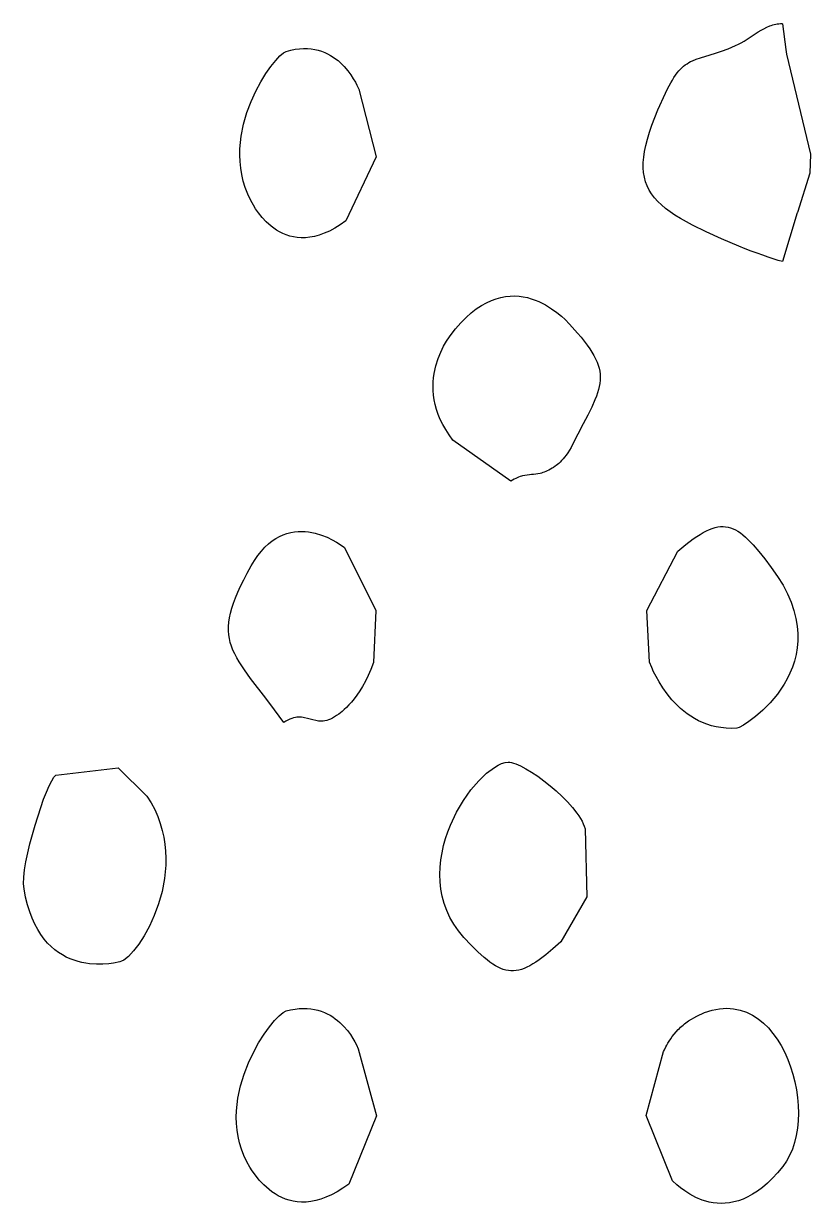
# Model space of a CAD drawing. Header units: millimetres. Extents: x 73 to 173, y -160 to -92.
# Drawn here: x 163.449 to 164.128, y -140.313 to -139.295 of the extents above; entities that cross this region are included whole.
import ezdxf

# ---------------------------------------------------------------- set-up
doc = ezdxf.new("R2010")
doc.units = ezdxf.units.MM
doc.layers.add('F.Silkscreen', color=41, linetype='CONTINUOUS', true_color=0xf2eda1)

msp = doc.modelspace()

# ---------------------------------------------------------------- linework, layer by layer
at = {"layer": 'F.Silkscreen', "linetype": 'CONTINUOUS'}
for p, q in [((164.092771, -139.296931), (164.094051, -139.296464)), ((164.094051, -139.296464), (164.095337, -139.296047)), ((164.095337, -139.296047), (164.096631, -139.295685)), ((164.096631, -139.295685), (164.097947, -139.295386)), ((164.097947, -139.295386), (164.099277, -139.29515)), ((164.099277, -139.29515), (164.100618, -139.294975)), ((164.100618, -139.294975), (164.10197, -139.294874)), ((164.10197, -139.294874), (164.103343, -139.29486)), ((164.103343, -139.29486), (164.103789, -139.295001)), ((164.103789, -139.295001), (164.10655, -139.317316)), ((164.073198, -139.308393), (164.082874, -139.302088)), ((164.082874, -139.302088), (164.085316, -139.300611)), ((164.085316, -139.300611), (164.08777, -139.299246)), ((164.08777, -139.299246), (164.090251, -139.298009)), ((164.090251, -139.298009), (164.092771, -139.296931)), ((163.67958, -139.317786), (163.683414, -139.317055)), ((163.683414, -139.317055), (163.687089, -139.316589)), ((163.687089, -139.316589), (163.690626, -139.316407)), ((163.690626, -139.316407), (163.694012, -139.316451)), ((163.694012, -139.316451), (163.697259, -139.316735)), ((163.697259, -139.316735), (163.700363, -139.317216)), ((164.051298, -139.318618), (164.056998, -139.316503)), ((164.056998, -139.316503), (164.063279, -139.313892)), ((164.063279, -139.313892), (164.065811, -139.312698)), ((164.065811, -139.312698), (164.068295, -139.311362)), ((164.068295, -139.311362), (164.070761, -139.309913)), ((164.070761, -139.309913), (164.073198, -139.308393)), ((163.662465, -139.331789), (163.666578, -139.32666)), ((163.666578, -139.32666), (163.670255, -139.322721)), ((163.670255, -139.322721), (163.673325, -139.320071)), ((163.673325, -139.320071), (163.675602, -139.318807)), ((163.675602, -139.318807), (163.67958, -139.317786)), ((163.700363, -139.317216), (163.703334, -139.317904)), ((163.703334, -139.317904), (163.706155, -139.318759)), ((163.706155, -139.318759), (163.708847, -139.319786)), ((163.708847, -139.319786), (163.711411, -139.320968)), ((163.711411, -139.320968), (163.713842, -139.322264)), ((163.713842, -139.322264), (163.716144, -139.32369)), ((163.716144, -139.32369), (163.718316, -139.325216)), ((163.718316, -139.325216), (163.72037, -139.326825)), ((163.72037, -139.326825), (163.722297, -139.328495)), ((164.024503, -139.327681), (164.0261, -139.326923)), ((164.0261, -139.326923), (164.029464, -139.325555)), ((164.029464, -139.325555), (164.033102, -139.324319)), ((164.033102, -139.324319), (164.041368, -139.321827)), ((164.041368, -139.321827), (164.046097, -139.320367)), ((164.046097, -139.320367), (164.051298, -139.318618)), ((164.10655, -139.317316), (164.107243, -139.321148)), ((164.107243, -139.321148), (164.127889, -139.40757)), ((163.658108, -139.337993), (163.662465, -139.331789)), ((163.722297, -139.328495), (163.7258, -139.331982)), ((163.7258, -139.331982), (163.728828, -139.335549)), ((163.728828, -139.335549), (163.731419, -139.339064)), ((164.011561, -139.339248), (164.012953, -139.337395)), ((164.012953, -139.337395), (164.014344, -139.33571)), ((164.014344, -139.33571), (164.015724, -139.33418)), ((164.015724, -139.33418), (164.017118, -139.332809)), ((164.017118, -139.332809), (164.018541, -139.331565)), ((164.018541, -139.331565), (164.019976, -139.33044)), ((164.019976, -139.33044), (164.021457, -139.32943)), ((164.021457, -139.32943), (164.022949, -139.328521)), ((164.022949, -139.328521), (164.024503, -139.327681)), ((163.649371, -139.353216), (163.65368, -139.345163)), ((163.65368, -139.345163), (163.658108, -139.337993)), ((163.731419, -139.339064), (163.733569, -139.342412)), ((163.733569, -139.342412), (163.735314, -139.34545)), ((163.735314, -139.34545), (163.73665, -139.348062)), ((164.005898, -139.348659), (164.007347, -139.34599)), ((164.007347, -139.34599), (164.008776, -139.343532)), ((164.008776, -139.343532), (164.010182, -139.341301)), ((164.010182, -139.341301), (164.011561, -139.339248)), ((163.645335, -139.362026), (163.649371, -139.353216)), ((163.73665, -139.348062), (163.73821, -139.351467)), ((163.73821, -139.351467), (163.753254, -139.4098)), ((163.996364, -139.369385), (164.00291, -139.354738)), ((164.00291, -139.354738), (164.004423, -139.351572)), ((164.004423, -139.351572), (164.005898, -139.348659)), ((163.641782, -139.371502), (163.645335, -139.362026)), ((163.638873, -139.381526), (163.641782, -139.371502)), ((163.991163, -139.382571), (163.996364, -139.369385)), ((163.636795, -139.392007), (163.638873, -139.381526)), ((163.989065, -139.388657), (163.991163, -139.382571)), ((163.635722, -139.402842), (163.636117, -139.39739)), ((163.636117, -139.39739), (163.636795, -139.392007)), ((163.985909, -139.399911), (163.987316, -139.394436)), ((163.987316, -139.394436), (163.989065, -139.388657)), ((163.635619, -139.408349), (163.635722, -139.402842)), ((163.635836, -139.413909), (163.635619, -139.408349)), ((163.984118, -139.410037), (163.984837, -139.40511)), ((163.984837, -139.40511), (163.985909, -139.399911)), ((164.127889, -139.40757), (164.127319, -139.423834)), ((163.636403, -139.419498), (163.635836, -139.413909)), ((163.753254, -139.4098), (163.727108, -139.4651)), ((163.983716, -139.41916), (163.983737, -139.414715)), ((163.983737, -139.414715), (163.984118, -139.410037)), ((163.637325, -139.425116), (163.636403, -139.419498)), ((163.638643, -139.430739), (163.637325, -139.425116)), ((163.984036, -139.423385), (163.983716, -139.41916)), ((163.984704, -139.427413), (163.984036, -139.423385)), ((163.985727, -139.43125), (163.984704, -139.427413)), ((164.127319, -139.423834), (164.116628, -139.457832)), ((163.640358, -139.43636), (163.638643, -139.430739)), ((163.642524, -139.441961), (163.640358, -139.43636)), ((163.987098, -139.434924), (163.985727, -139.43125)), ((163.988841, -139.438434), (163.987098, -139.434924)), ((163.990922, -139.44181), (163.988841, -139.438434)), ((163.645122, -139.447534), (163.642524, -139.441961)), ((163.647346, -139.45158), (163.645122, -139.447534)), ((163.993385, -139.445059), (163.990922, -139.44181)), ((163.996189, -139.448206), (163.993385, -139.445059)), ((163.999362, -139.451273), (163.996189, -139.448206)), ((163.649285, -139.45468), (163.647346, -139.45158)), ((163.651767, -139.45824), (163.649285, -139.45468)), ((163.654813, -139.462054), (163.651767, -139.45824)), ((164.002896, -139.454253), (163.999362, -139.451273)), ((164.006797, -139.45718), (164.002896, -139.454253)), ((164.011066, -139.46007), (164.006797, -139.45718)), ((164.1165, -139.45824), (164.103743, -139.500099)), ((164.11657, -139.458017), (164.1165, -139.45824)), ((164.116571, -139.458016), (164.11657, -139.458017)), ((164.116628, -139.457832), (164.116571, -139.458016)), ((163.65842, -139.465934), (163.654813, -139.462054)), ((163.662609, -139.46967), (163.65842, -139.465934)), ((163.664913, -139.471443), (163.662609, -139.46967)), ((163.722214, -139.468488), (163.717482, -139.471371)), ((163.727108, -139.4651), (163.722214, -139.468488)), ((164.0157, -139.462925), (164.011066, -139.46007)), ((164.026072, -139.468638), (164.0157, -139.462925)), ((164.037946, -139.47444), (164.026072, -139.468638)), ((163.66737, -139.473097), (163.664913, -139.471443)), ((163.669968, -139.474624), (163.66737, -139.473097)), ((163.672715, -139.475987), (163.669968, -139.474624)), ((163.675616, -139.477178), (163.672715, -139.475987)), ((163.678651, -139.478163), (163.675616, -139.477178)), ((163.681852, -139.47892), (163.678651, -139.478163)), ((163.685195, -139.47942), (163.681852, -139.47892)), ((163.688695, -139.479647), (163.685195, -139.47942)), ((163.692348, -139.479564), (163.688695, -139.479647)), ((163.696145, -139.479155), (163.692348, -139.479564)), ((163.700101, -139.478398), (163.696145, -139.479155)), ((163.704215, -139.477266), (163.700101, -139.478398)), ((163.708485, -139.475729), (163.704215, -139.477266)), ((163.712896, -139.473777), (163.708485, -139.475729)), ((163.717482, -139.471371), (163.712896, -139.473777)), ((164.051317, -139.480462), (164.037946, -139.47444)), ((164.066198, -139.486819), (164.051317, -139.480462)), ((164.071622, -139.489053), (164.066198, -139.486819)), ((164.07685, -139.491113), (164.071622, -139.489053)), ((164.081883, -139.49301), (164.07685, -139.491113)), ((164.086735, -139.494755), (164.081883, -139.49301)), ((164.091401, -139.496337), (164.086735, -139.494755)), ((164.095893, -139.497781), (164.091401, -139.496337)), ((164.1002, -139.499081), (164.095893, -139.497781)), ((164.103743, -139.500099), (164.1002, -139.499081)), ((163.860939, -139.531063), (163.864973, -139.530308)), ((163.864973, -139.530308), (163.868913, -139.529907)), ((163.868913, -139.529907), (163.872764, -139.529833)), ((163.872764, -139.529833), (163.876518, -139.53005)), ((163.876518, -139.53005), (163.880159, -139.53053)), ((163.880159, -139.53053), (163.883689, -139.531246)), ((163.835258, -139.544436), (163.83968, -139.541023)), ((163.83968, -139.541023), (163.844061, -139.538105)), ((163.844061, -139.538105), (163.848373, -139.535685)), ((163.848373, -139.535685), (163.852631, -139.533722)), ((163.852631, -139.533722), (163.856826, -139.532188)), ((163.856826, -139.532188), (163.860939, -139.531063)), ((163.883689, -139.531246), (163.887096, -139.532188)), ((163.887096, -139.532188), (163.890381, -139.533317)), ((163.890381, -139.533317), (163.893528, -139.534598)), ((163.893528, -139.534598), (163.899401, -139.537535)), ((163.899401, -139.537535), (163.904661, -139.540785)), ((163.904661, -139.540785), (163.90927, -139.544138)), ((163.826291, -139.552922), (163.830789, -139.548403)), ((163.830789, -139.548403), (163.835258, -139.544436)), ((163.90927, -139.544138), (163.91316, -139.547351)), ((163.91316, -139.547351), (163.916293, -139.55023)), ((163.916293, -139.55023), (163.920051, -139.554098)), ((163.818708, -139.561867), (163.821756, -139.558043)), ((163.821756, -139.558043), (163.826291, -139.552922)), ((163.920051, -139.554098), (163.926974, -139.56184)), ((163.811491, -139.57315), (163.814053, -139.568709)), ((163.814053, -139.568709), (163.816511, -139.564931)), ((163.816511, -139.564931), (163.818708, -139.561867)), ((163.926974, -139.56184), (163.93001, -139.565431)), ((163.93001, -139.565431), (163.932767, -139.56886)), ((163.932767, -139.56886), (163.935252, -139.572141)), ((163.806677, -139.58387), (163.808982, -139.578217)), ((163.808982, -139.578217), (163.811491, -139.57315)), ((163.935252, -139.572141), (163.937463, -139.575288)), ((163.937463, -139.575288), (163.939431, -139.578315)), ((163.939431, -139.578315), (163.941133, -139.581237)), ((163.941133, -139.581237), (163.942599, -139.584068)), ((163.803239, -139.596761), (163.804699, -139.590067)), ((163.804699, -139.590067), (163.806677, -139.58387)), ((163.942599, -139.584068), (163.943819, -139.58681)), ((163.943819, -139.58681), (163.944807, -139.589511)), ((163.944807, -139.589511), (163.945568, -139.59216)), ((163.802425, -139.603928), (163.802736, -139.60029)), ((163.802736, -139.60029), (163.803239, -139.596761)), ((163.945568, -139.59216), (163.946108, -139.594778)), ((163.946108, -139.594778), (163.946427, -139.597377)), ((163.946427, -139.597377), (163.94654, -139.599969)), ((163.94654, -139.599969), (163.946461, -139.602583)), ((163.802299, -139.607655), (163.802425, -139.603928)), ((163.802392, -139.611497), (163.802299, -139.607655)), ((163.802727, -139.615424), (163.802392, -139.611497)), ((163.945049, -139.610628), (163.944224, -139.613431)), ((163.945707, -139.607886), (163.945049, -139.610628)), ((163.946181, -139.605217), (163.945707, -139.607886)), ((163.946461, -139.602583), (163.946181, -139.605217)), ((163.803317, -139.619446), (163.802727, -139.615424)), ((163.804176, -139.62354), (163.803317, -139.619446)), ((163.942052, -139.619314), (163.939257, -139.625658)), ((163.943224, -139.616326), (163.942052, -139.619314)), ((163.944224, -139.613431), (163.943224, -139.616326)), ((163.805333, -139.627725), (163.804176, -139.62354)), ((163.806803, -139.631984), (163.805333, -139.627725)), ((163.808593, -139.636287), (163.806803, -139.631984)), ((163.935876, -139.632576), (163.931976, -139.640203)), ((163.939257, -139.625658), (163.935876, -139.632576)), ((163.810749, -139.640673), (163.808593, -139.636287)), ((163.81326, -139.645116), (163.810749, -139.640673)), ((163.931976, -139.640203), (163.922772, -139.657991)), ((163.816158, -139.649612), (163.81326, -139.645116)), ((163.819469, -139.65415), (163.816158, -139.649612)), ((163.869321, -139.689496), (163.819469, -139.65415)), ((163.920017, -139.662918), (163.918614, -139.665069)), ((163.9214, -139.660557), (163.920017, -139.662918)), ((163.922772, -139.657991), (163.9214, -139.660557)), ((163.911958, -139.6731), (163.910772, -139.674208)), ((163.913206, -139.671834), (163.911958, -139.6731)), ((163.914515, -139.670412), (163.913206, -139.671834)), ((163.915859, -139.668806), (163.914515, -139.670412)), ((163.917233, -139.667035), (163.915859, -139.668806)), ((163.918614, -139.665069), (163.917233, -139.667035)), ((163.892814, -139.683339), (163.890875, -139.683631)), ((163.89487, -139.682878), (163.892814, -139.683339)), ((163.895955, -139.682567), (163.89487, -139.682878)), ((163.897096, -139.682201), (163.895955, -139.682567)), ((163.898286, -139.681772), (163.897096, -139.682201)), ((163.89953, -139.681258), (163.898286, -139.681772)), ((163.90084, -139.680671), (163.89953, -139.681258)), ((163.902221, -139.679987), (163.90084, -139.680671)), ((163.903676, -139.67922), (163.902221, -139.679987)), ((163.905196, -139.678346), (163.903676, -139.67922)), ((163.906194, -139.677741), (163.905196, -139.678346)), ((163.907709, -139.676696), (163.906194, -139.677741)), ((163.908635, -139.675999), (163.907709, -139.676696)), ((163.90966, -139.67517), (163.908635, -139.675999)), ((163.910772, -139.674208), (163.90966, -139.67517)), ((163.870842, -139.688631), (163.869321, -139.689496)), ((163.872283, -139.687857), (163.870842, -139.688631)), ((163.873656, -139.687187), (163.872283, -139.687857)), ((163.874953, -139.686609), (163.873656, -139.687187)), ((163.876189, -139.686109), (163.874953, -139.686609)), ((163.877376, -139.685671), (163.876189, -139.686109)), ((163.878515, -139.685313), (163.877376, -139.685671)), ((163.879604, -139.68502), (163.878515, -139.685313)), ((163.881645, -139.684565), (163.879604, -139.68502)), ((163.883569, -139.684275), (163.881645, -139.684565)), ((163.885419, -139.684086), (163.883569, -139.684275)), ((163.887225, -139.683958), (163.885419, -139.684086)), ((163.889031, -139.683821), (163.887225, -139.683958)), ((163.890875, -139.683631), (163.889031, -139.683821)), ((163.67633, -139.734648), (163.679521, -139.733812)), ((163.679521, -139.733812), (163.682696, -139.733245)), ((163.682696, -139.733245), (163.685838, -139.732945)), ((163.685838, -139.732945), (163.688928, -139.732867)), ((163.688928, -139.732867), (163.691983, -139.732998)), ((163.691983, -139.732998), (163.694957, -139.733316)), ((163.694957, -139.733316), (163.697869, -139.7338)), ((163.697869, -139.7338), (163.700705, -139.734436)), ((163.700705, -139.734436), (163.70607, -139.73605)), ((164.032709, -139.735479), (164.035486, -139.733847)), ((164.035486, -139.733847), (164.038153, -139.732458)), ((164.038153, -139.732458), (164.040732, -139.731272)), ((164.040732, -139.731272), (164.043241, -139.730315)), ((164.043241, -139.730315), (164.04565, -139.72958)), ((164.04565, -139.72958), (164.047997, -139.729066)), ((164.047997, -139.729066), (164.05028, -139.728768)), ((164.05028, -139.728768), (164.05252, -139.728695)), ((164.05252, -139.728695), (164.054711, -139.728834)), ((164.054711, -139.728834), (164.056874, -139.729192)), ((164.056874, -139.729192), (164.05901, -139.729773)), ((164.05901, -139.729773), (164.061137, -139.73056)), ((164.061137, -139.73056), (164.063254, -139.731568)), ((164.063254, -139.731568), (164.065359, -139.732795)), ((164.065359, -139.732795), (164.067489, -139.73423)), ((164.067489, -139.73423), (164.06964, -139.735878)), ((163.657266, -139.746591), (163.660381, -139.74367)), ((163.660381, -139.74367), (163.663532, -139.741143)), ((163.663532, -139.741143), (163.666712, -139.739005)), ((163.666712, -139.739005), (163.669908, -139.737224)), ((163.669908, -139.737224), (163.673123, -139.73578)), ((163.673123, -139.73578), (163.67633, -139.734648)), ((163.70607, -139.73605), (163.71099, -139.738006)), ((163.71099, -139.738006), (163.715375, -139.740115)), ((163.715375, -139.740115), (163.719155, -139.742213)), ((163.719155, -139.742213), (163.722234, -139.744142)), ((163.722234, -139.744142), (163.725998, -139.746749)), ((164.013379, -139.749963), (164.020393, -139.744226)), ((164.020393, -139.744226), (164.026812, -139.739398)), ((164.026812, -139.739398), (164.029822, -139.737326)), ((164.029822, -139.737326), (164.032709, -139.735479)), ((164.06964, -139.735878), (164.07181, -139.737736)), ((164.07181, -139.737736), (164.074023, -139.739807)), ((164.074023, -139.739807), (164.076274, -139.742099)), ((164.076274, -139.742099), (164.078592, -139.744597)), ((164.078592, -139.744597), (164.083413, -139.750206)), ((163.648273, -139.757971), (163.651202, -139.753722)), ((163.651202, -139.753722), (163.65421, -139.749938)), ((163.65421, -139.749938), (163.657266, -139.746591)), ((163.725998, -139.746749), (163.752868, -139.801025)), ((163.986843, -139.801025), (164.013379, -139.749963)), ((164.083413, -139.750206), (164.08856, -139.756657)), ((163.642029, -139.768856), (163.645424, -139.762714)), ((163.645424, -139.762714), (163.648273, -139.757971)), ((164.08856, -139.756657), (164.094102, -139.763936)), ((164.094102, -139.763936), (164.099593, -139.771738)), ((163.636264, -139.780136), (163.638971, -139.774661)), ((163.638971, -139.774661), (163.642029, -139.768856)), ((164.099593, -139.771738), (164.104251, -139.77937)), ((163.631817, -139.790203), (163.633878, -139.785311)), ((163.633878, -139.785311), (163.636264, -139.780136)), ((164.104251, -139.77937), (164.108104, -139.78682)), ((163.628628, -139.799262), (163.630064, -139.794853)), ((163.630064, -139.794853), (163.631817, -139.790203)), ((164.108104, -139.78682), (164.111223, -139.794066)), ((164.111223, -139.794066), (164.113619, -139.801129)), ((163.626648, -139.807461), (163.627487, -139.803457)), ((163.627487, -139.803457), (163.628628, -139.799262)), ((163.752868, -139.801025), (163.751064, -139.846114)), ((163.989039, -139.84577), (163.986843, -139.801025)), ((164.113619, -139.801129), (164.115361, -139.807989)), ((163.625822, -139.814995), (163.62609, -139.811298)), ((163.625827, -139.818565), (163.625822, -139.814995)), ((163.62609, -139.811298), (163.626648, -139.807461)), ((164.115361, -139.807989), (164.116467, -139.814639)), ((164.116467, -139.814639), (164.117, -139.821091)), ((163.626107, -139.82203), (163.625827, -139.818565)), ((163.626644, -139.825419), (163.626107, -139.82203)), ((163.627426, -139.828745), (163.626644, -139.825419)), ((164.117, -139.821091), (164.116978, -139.827335)), ((163.628475, -139.832046), (163.627426, -139.828745)), ((163.629756, -139.835326), (163.628475, -139.832046)), ((163.631263, -139.83861), (163.629756, -139.835326)), ((164.11647, -139.833354), (164.115498, -139.839161)), ((164.116978, -139.827335), (164.11647, -139.833354)), ((163.633019, -139.841934), (163.631263, -139.83861)), ((163.63499, -139.845298), (163.633019, -139.841934)), ((163.639569, -139.852287), (163.63499, -139.845298)), ((163.751064, -139.846114), (163.748753, -139.851936)), ((163.990956, -139.850382), (163.989039, -139.84577)), ((164.114118, -139.844736), (164.112365, -139.850087)), ((164.115498, -139.839161), (164.114118, -139.844736)), ((163.644951, -139.859756), (163.639569, -139.852287)), ((163.748753, -139.851936), (163.746381, -139.857263)), ((163.992605, -139.853937), (163.990956, -139.850382)), ((163.994737, -139.858118), (163.992605, -139.853937)), ((164.110278, -139.855205), (164.107904, -139.860082)), ((164.112365, -139.850087), (164.110278, -139.855205)), ((163.657957, -139.876805), (163.644951, -139.859756)), ((163.741507, -139.866557), (163.739059, -139.870553)), ((163.743958, -139.862131), (163.741507, -139.866557)), ((163.746381, -139.857263), (163.743958, -139.862131)), ((163.997359, -139.862789), (163.994737, -139.858118)), ((164.000511, -139.867771), (163.997359, -139.862789)), ((164.105286, -139.864721), (164.099489, -139.873259)), ((164.107904, -139.860082), (164.105286, -139.864721)), ((163.665453, -139.886744), (163.657957, -139.876805)), ((163.736641, -139.874134), (163.734274, -139.877327)), ((163.739059, -139.870553), (163.736641, -139.874134)), ((164.004193, -139.872948), (164.000511, -139.867771)), ((164.008429, -139.878144), (164.004193, -139.872948)), ((164.099489, -139.873259), (164.093203, -139.880776)), ((163.673552, -139.897868), (163.665453, -139.886744)), ((163.725785, -139.886603), (163.724027, -139.888148)), ((163.727707, -139.884777), (163.725785, -139.886603)), ((163.729778, -139.88263), (163.727707, -139.884777)), ((163.731981, -139.880158), (163.729778, -139.88263)), ((163.734274, -139.877327), (163.731981, -139.880158)), ((164.013238, -139.883215), (164.008429, -139.878144)), ((164.015864, -139.885672), (164.013238, -139.883215)), ((164.018641, -139.888023), (164.015864, -139.885672)), ((164.093203, -139.880776), (164.086789, -139.887247)), ((163.675415, -139.896696), (163.673552, -139.897868)), ((163.677181, -139.895726), (163.675415, -139.896696)), ((163.67888, -139.894924), (163.677181, -139.895726)), ((163.680492, -139.894292), (163.67888, -139.894924)), ((163.682045, -139.893807), (163.680492, -139.894292)), ((163.683541, -139.89346), (163.682045, -139.893807)), ((163.684967, -139.893239), (163.683541, -139.89346)), ((163.686353, -139.893146), (163.684967, -139.893239)), ((163.687691, -139.893138), (163.686353, -139.893146)), ((163.688993, -139.893216), (163.687691, -139.893138)), ((163.690259, -139.893385), (163.688993, -139.893216)), ((163.691502, -139.893605), (163.690259, -139.893385)), ((163.693916, -139.894189), (163.691502, -139.893605)), ((163.696295, -139.894874), (163.693916, -139.894189)), ((163.698666, -139.895559), (163.696295, -139.894874)), ((163.701094, -139.896142), (163.698666, -139.895559)), ((163.702343, -139.896363), (163.701094, -139.896142)), ((163.703611, -139.89652), (163.702343, -139.896363)), ((163.704924, -139.896593), (163.703611, -139.89652)), ((163.706267, -139.896584), (163.704924, -139.896593)), ((163.707663, -139.896472), (163.706267, -139.896584)), ((163.709111, -139.896246), (163.707663, -139.896472)), ((163.710606, -139.895895), (163.709111, -139.896246)), ((163.712174, -139.895398), (163.710606, -139.895895)), ((163.713811, -139.894754), (163.712174, -139.895398)), ((163.715517, -139.893951), (163.713811, -139.894754)), ((163.717309, -139.892964), (163.715517, -139.893951)), ((163.719173, -139.891782), (163.717309, -139.892964)), ((163.721109, -139.890433), (163.719173, -139.891782)), ((163.724027, -139.888148), (163.721109, -139.890433)), ((164.021561, -139.890272), (164.018641, -139.888023)), ((164.024645, -139.892399), (164.021561, -139.890272)), ((164.027886, -139.894381), (164.024645, -139.892399)), ((164.031277, -139.8962), (164.027886, -139.894381)), ((164.034835, -139.89784), (164.031277, -139.8962)), ((164.074903, -139.896898), (164.070091, -139.900006)), ((164.080575, -139.892631), (164.074903, -139.896898)), ((164.086789, -139.887247), (164.080575, -139.892631)), ((164.038559, -139.899273), (164.034835, -139.89784)), ((164.042458, -139.900494), (164.038559, -139.899273)), ((164.046507, -139.901469), (164.042458, -139.900494)), ((164.050725, -139.902186), (164.046507, -139.901469)), ((164.055123, -139.902643), (164.050725, -139.902186)), ((164.059703, -139.902794), (164.055123, -139.902643)), ((164.064443, -139.902636), (164.059703, -139.902794)), ((164.066494, -139.901935), (164.064443, -139.902636)), ((164.070091, -139.900006), (164.066494, -139.901935)), ((163.476917, -139.943238), (163.530765, -139.93676)), ((163.530765, -139.93676), (163.5555, -139.961301)), ((163.848565, -139.941437), (163.855232, -139.936459)), ((163.855232, -139.936459), (163.858441, -139.934614)), ((163.858441, -139.934614), (163.861528, -139.933236)), ((163.861528, -139.933236), (163.864465, -139.932339)), ((163.864465, -139.932339), (163.867223, -139.931949)), ((163.867223, -139.931949), (163.868574, -139.93199)), ((163.868574, -139.93199), (163.870104, -139.932244)), ((163.870104, -139.932244), (163.871807, -139.932701)), ((163.871807, -139.932701), (163.873681, -139.933347)), ((163.873681, -139.933347), (163.877826, -139.935157)), ((163.877826, -139.935157), (163.882432, -139.937603)), ((163.882432, -139.937603), (163.887403, -139.940619)), ((163.471212, -139.952372), (163.473367, -139.948043)), ((163.473367, -139.948043), (163.4753, -139.944943)), ((163.4753, -139.944943), (163.476148, -139.943907)), ((163.476148, -139.943907), (163.476917, -139.943238)), ((163.83501, -139.955922), (163.841752, -139.947989)), ((163.841752, -139.947989), (163.848565, -139.941437)), ((163.887403, -139.940619), (163.892605, -139.944126)), ((163.892605, -139.944126), (163.897944, -139.948043)), ((163.897944, -139.948043), (163.903298, -139.952303)), ((163.466401, -139.964004), (163.468863, -139.957746)), ((163.468863, -139.957746), (163.471212, -139.952372)), ((163.828558, -139.965063), (163.83501, -139.955922)), ((163.903298, -139.952303), (163.908561, -139.956815)), ((163.908561, -139.956815), (163.913619, -139.961512)), ((163.463893, -139.970959), (163.466401, -139.964004)), ((163.5555, -139.961301), (163.559119, -139.967057)), ((163.559119, -139.967057), (163.562227, -139.972911)), ((163.822626, -139.975244), (163.828558, -139.965063)), ((163.913619, -139.961512), (163.918367, -139.966322)), ((163.918367, -139.966322), (163.922686, -139.971174)), ((163.458949, -139.986291), (163.463893, -139.970959)), ((163.562227, -139.972911), (163.56487, -139.978827)), ((163.817425, -139.986259), (163.822626, -139.975244)), ((163.922686, -139.971174), (163.926467, -139.975961)), ((163.926467, -139.975961), (163.928128, -139.97833)), ((163.928128, -139.97833), (163.929609, -139.98064)), ((163.456655, -139.99433), (163.458949, -139.986291)), ((163.56487, -139.978827), (163.567041, -139.984793)), ((163.567041, -139.984793), (163.568785, -139.990783)), ((163.815176, -139.992027), (163.817425, -139.986259)), ((163.929609, -139.98064), (163.930897, -139.98292)), ((163.930897, -139.98292), (163.931984, -139.985125)), ((163.931984, -139.985125), (163.932848, -139.987278)), ((163.932848, -139.987278), (163.933488, -139.989348)), ((163.454545, -140.002377), (163.456655, -139.99433)), ((163.568785, -139.990783), (163.570113, -139.9968)), ((163.570113, -139.9968), (163.571055, -140.002822)), ((163.811496, -140.003976), (163.813189, -139.997939)), ((163.813189, -139.997939), (163.815176, -139.992027)), ((163.933488, -139.989348), (163.935093, -140.048253)), ((163.452696, -140.010271), (163.454545, -140.002377)), ((163.571055, -140.002822), (163.571627, -140.008816)), ((163.571627, -140.008816), (163.571845, -140.014782)), ((163.810135, -140.010111), (163.811496, -140.003976)), ((163.450009, -140.024884), (163.451169, -140.01783)), ((163.451169, -140.01783), (163.452696, -140.010271)), ((163.571845, -140.014782), (163.571749, -140.020703)), ((163.808482, -140.022577), (163.809121, -140.016318)), ((163.809121, -140.016318), (163.810135, -140.010111)), ((163.4493, -140.031264), (163.450009, -140.024884)), ((163.571342, -140.026549), (163.570644, -140.032316)), ((163.571749, -140.020703), (163.571342, -140.026549)), ((163.808248, -140.028864), (163.808482, -140.022577)), ((163.808456, -140.03516), (163.808248, -140.028864)), ((163.449101, -140.036786), (163.4493, -140.031264)), ((163.449461, -140.041286), (163.449101, -140.036786)), ((163.570644, -140.032316), (163.568531, -140.043524)), ((163.809114, -140.041448), (163.808456, -140.03516)), ((163.45085, -140.048392), (163.449461, -140.041286)), ((163.452485, -140.054961), (163.45085, -140.048392)), ((163.568531, -140.043524), (163.565547, -140.0542)), ((163.810268, -140.0477), (163.809114, -140.041448)), ((163.811942, -140.053889), (163.810268, -140.0477)), ((163.935093, -140.048253), (163.912657, -140.086913)), ((163.454374, -140.061039), (163.452485, -140.054961)), ((163.565547, -140.0542), (163.561882, -140.064206)), ((163.814153, -140.05998), (163.811942, -140.053889)), ((163.81693, -140.065984), (163.814153, -140.05998)), ((163.456492, -140.066629), (163.454374, -140.061039)), ((163.458814, -140.071746), (163.456492, -140.066629)), ((163.561882, -140.064206), (163.557719, -140.073397)), ((163.820319, -140.07185), (163.81693, -140.065984)), ((163.461326, -140.076427), (163.458814, -140.071746)), ((163.464001, -140.080687), (163.461326, -140.076427)), ((163.557719, -140.073397), (163.553223, -140.081665)), ((163.824341, -140.07757), (163.820319, -140.07185)), ((163.82901, -140.083112), (163.824341, -140.07757)), ((163.466832, -140.084522), (163.464001, -140.080687)), ((163.469793, -140.087979), (163.466832, -140.084522)), ((163.472869, -140.091067), (163.469793, -140.087979)), ((163.548577, -140.088853), (163.543962, -140.094839)), ((163.553223, -140.081665), (163.548577, -140.088853)), ((163.835243, -140.08975), (163.82901, -140.083112)), ((163.841002, -140.095527), (163.835243, -140.08975)), ((163.912657, -140.086913), (163.90582, -140.092913)), ((163.476046, -140.093808), (163.472869, -140.091067)), ((163.479295, -140.096212), (163.476046, -140.093808)), ((163.482601, -140.098305), (163.479295, -140.096212)), ((163.485955, -140.100105), (163.482601, -140.098305)), ((163.489322, -140.101624), (163.485955, -140.100105)), ((163.539544, -140.099472), (163.53551, -140.102644)), ((163.543962, -140.094839), (163.539544, -140.099472)), ((163.846353, -140.100418), (163.841002, -140.095527)), ((163.848898, -140.102547), (163.846353, -140.100418)), ((163.899549, -140.098101), (163.893771, -140.102486)), ((163.90582, -140.092913), (163.899549, -140.098101)), ((163.492697, -140.102905), (163.489322, -140.101624)), ((163.496066, -140.103933), (163.492697, -140.102905)), ((163.499383, -140.104752), (163.496066, -140.103933)), ((163.502661, -140.105379), (163.499383, -140.104752)), ((163.505856, -140.105824), (163.502661, -140.105379)), ((163.511974, -140.106252), (163.505856, -140.105824)), ((163.51759, -140.106195), (163.511974, -140.106252)), ((163.522548, -140.105801), (163.51759, -140.106195)), ((163.526706, -140.105238), (163.522548, -140.105801)), ((163.53203, -140.104191), (163.526706, -140.105238)), ((163.533686, -140.103629), (163.53203, -140.104191)), ((163.53551, -140.102644), (163.533686, -140.103629)), ((163.851368, -140.104451), (163.848898, -140.102547)), ((163.853775, -140.106135), (163.851368, -140.104451)), ((163.85612, -140.107614), (163.853775, -140.106135)), ((163.858419, -140.108874), (163.85612, -140.107614)), ((163.860687, -140.109924), (163.858419, -140.108874)), ((163.862933, -140.110759), (163.860687, -140.109924)), ((163.865146, -140.111382), (163.862933, -140.110759)), ((163.878607, -140.110688), (163.876296, -140.111327)), ((163.880959, -140.109843), (163.878607, -140.110688)), ((163.883374, -140.108777), (163.880959, -140.109843)), ((163.885853, -140.107522), (163.883374, -140.108777)), ((163.888396, -140.106053), (163.885853, -140.107522)), ((163.891038, -140.104365), (163.888396, -140.106053)), ((163.893771, -140.102486), (163.891038, -140.104365)), ((163.86736, -140.111794), (163.865146, -140.111382)), ((163.869573, -140.111989), (163.86736, -140.111794)), ((163.871794, -140.111982), (163.869573, -140.111989)), ((163.874034, -140.111756), (163.871794, -140.111982)), ((163.876296, -140.111327), (163.874034, -140.111756)), ((163.665599, -140.15486), (163.66958, -140.15074)), ((163.66958, -140.15074), (163.672954, -140.14795)), ((163.672954, -140.14795), (163.675554, -140.146591)), ((163.675554, -140.146591), (163.679502, -140.145619)), ((163.679502, -140.145619), (163.683293, -140.144932)), ((163.683293, -140.144932), (163.686944, -140.144525)), ((163.686944, -140.144525), (163.69046, -140.144361)), ((163.69046, -140.144361), (163.693815, -140.144433)), ((163.693815, -140.144433), (163.697036, -140.144729)), ((163.697036, -140.144729), (163.700124, -140.14524)), ((163.700124, -140.14524), (163.703073, -140.145933)), ((163.703073, -140.145933), (163.70588, -140.146811)), ((163.70588, -140.146811), (163.708564, -140.147838)), ((163.708564, -140.147838), (163.711104, -140.149015)), ((163.711104, -140.149015), (163.713535, -140.150312)), ((163.713535, -140.150312), (163.715819, -140.151738)), ((164.022774, -140.155162), (164.029795, -140.151105)), ((164.029795, -140.151105), (164.036603, -140.14804)), ((164.036603, -140.14804), (164.043222, -140.145916)), ((164.043222, -140.145916), (164.049592, -140.144679)), ((164.049592, -140.144679), (164.055746, -140.144288)), ((164.055746, -140.144288), (164.061657, -140.144696)), ((164.061657, -140.144696), (164.067312, -140.145856)), ((164.067312, -140.145856), (164.072722, -140.147725)), ((164.072722, -140.147725), (164.077851, -140.150237)), ((164.077851, -140.150237), (164.082714, -140.153374)), ((163.656577, -140.166613), (163.661208, -140.16019)), ((163.661208, -140.16019), (163.665599, -140.15486)), ((163.715819, -140.151738), (163.717984, -140.153242)), ((163.717984, -140.153242), (163.720033, -140.154836)), ((163.720033, -140.154836), (163.721951, -140.156495)), ((163.721951, -140.156495), (163.725448, -140.159955)), ((163.725448, -140.159955), (163.728481, -140.163478)), ((164.013838, -140.162618), (164.014821, -140.161611)), ((164.014821, -140.161611), (164.015839, -140.160623)), ((164.015839, -140.160623), (164.016889, -140.159646)), ((164.016889, -140.159646), (164.017997, -140.158698)), ((164.017997, -140.158698), (164.019133, -140.157764)), ((164.019133, -140.157764), (164.020307, -140.156867)), ((164.020307, -140.156867), (164.021525, -140.155993)), ((164.021525, -140.155993), (164.022774, -140.155162)), ((164.082714, -140.153374), (164.087303, -140.157065)), ((164.087303, -140.157065), (164.091598, -140.161269)), ((164.091598, -140.161269), (164.095591, -140.165948)), ((163.651896, -140.174023), (163.656577, -140.166613)), ((163.728481, -140.163478), (163.731067, -140.16696)), ((163.731067, -140.16696), (163.733218, -140.170262)), ((163.733218, -140.170262), (163.734969, -140.173263)), ((164.006086, -140.1726), (164.007336, -140.170694)), ((164.007336, -140.170694), (164.008737, -140.168714)), ((164.008737, -140.168714), (164.010287, -140.166685)), ((164.010287, -140.166685), (164.011988, -140.164648)), ((164.011988, -140.164648), (164.013838, -140.162618)), ((164.095591, -140.165948), (164.099287, -140.171034)), ((164.099287, -140.171034), (164.102663, -140.176507)), ((163.647325, -140.182286), (163.651896, -140.174023)), ((163.734969, -140.173263), (163.73631, -140.175845)), ((163.73631, -140.175845), (163.737872, -140.179211)), ((163.737872, -140.179211), (163.753502, -140.23715)), ((163.986114, -140.236906), (164.001255, -140.181554)), ((164.001255, -140.181554), (164.001945, -140.18007)), ((164.001945, -140.18007), (164.003176, -140.177601)), ((164.003176, -140.177601), (164.004005, -140.176089)), ((164.004005, -140.176089), (164.004978, -140.174411)), ((164.004978, -140.174411), (164.006086, -140.1726)), ((164.102663, -140.176507), (164.105708, -140.182293)), ((163.639302, -140.200981), (163.643072, -140.19132)), ((163.643072, -140.19132), (163.647325, -140.182286)), ((164.105708, -140.182293), (164.108437, -140.188368)), ((164.108437, -140.188368), (164.110826, -140.194677)), ((163.636208, -140.211163), (163.639302, -140.200981)), ((164.110826, -140.194677), (164.11286, -140.201168)), ((164.11286, -140.201168), (164.114538, -140.207786)), ((163.633962, -140.221757), (163.636208, -140.211163)), ((164.114538, -140.207786), (164.115852, -140.214506)), ((163.633213, -140.227178), (163.633962, -140.221757)), ((164.115852, -140.214506), (164.116805, -140.221266)), ((164.116805, -140.221266), (164.117374, -140.228021)), ((163.632578, -140.238167), (163.632742, -140.232645)), ((163.632742, -140.232645), (163.633213, -140.227178)), ((164.117374, -140.228021), (164.117544, -140.234724)), ((163.632733, -140.243715), (163.632578, -140.238167)), ((163.753502, -140.23715), (163.72969, -140.295862)), ((164.009042, -140.293039), (163.986114, -140.236906)), ((164.117329, -140.241323), (164.116709, -140.247791)), ((164.117544, -140.234724), (164.117329, -140.241323)), ((163.633247, -140.249273), (163.632733, -140.243715)), ((163.634129, -140.254836), (163.633247, -140.249273)), ((164.116709, -140.247791), (164.115665, -140.254054)), ((163.635401, -140.260389), (163.634129, -140.254836)), ((163.637093, -140.265914), (163.635401, -140.260389)), ((164.114208, -140.260077), (164.112315, -140.265806)), ((164.115665, -140.254054), (164.114208, -140.260077)), ((163.639221, -140.271403), (163.637093, -140.265914)), ((163.641813, -140.276823), (163.639221, -140.271403)), ((164.109978, -140.271217), (164.107207, -140.276234)), ((164.112315, -140.265806), (164.109978, -140.271217)), ((163.644257, -140.281194), (163.641813, -140.276823)), ((163.64638, -140.284532), (163.644257, -140.281194)), ((164.103985, -140.280818), (164.099534, -140.286148)), ((164.107207, -140.276234), (164.103985, -140.280818)), ((163.649099, -140.288375), (163.64638, -140.284532)), ((163.652415, -140.292488), (163.649099, -140.288375)), ((163.656344, -140.296678), (163.652415, -140.292488)), ((164.012719, -140.296518), (164.009042, -140.293039)), ((164.095129, -140.290899), (164.090768, -140.295102)), ((164.099534, -140.286148), (164.095129, -140.290899)), ((163.660886, -140.300721), (163.656344, -140.296678)), ((163.663387, -140.302631), (163.660886, -140.300721)), ((163.666032, -140.304419), (163.663387, -140.302631)), ((163.719521, -140.302607), (163.714672, -140.305202)), ((163.724526, -140.299503), (163.719521, -140.302607)), ((163.72969, -140.295862), (163.724526, -140.299503)), ((164.015731, -140.299057), (164.012719, -140.296518)), ((164.019461, -140.301842), (164.015731, -140.299057)), ((164.023866, -140.304679), (164.019461, -140.301842)), ((164.082202, -140.301974), (164.078006, -140.304679)), ((164.086453, -140.298792), (164.082202, -140.301974)), ((164.090768, -140.295102), (164.086453, -140.298792)), ((163.668842, -140.306064), (163.666032, -140.304419)), ((163.671806, -140.307552), (163.668842, -140.306064)), ((163.674918, -140.308837), (163.671806, -140.307552)), ((163.67819, -140.309907), (163.674918, -140.308837)), ((163.681611, -140.31072), (163.67819, -140.309907)), ((163.685195, -140.311262), (163.681611, -140.31072)), ((163.688941, -140.31151), (163.685195, -140.311262)), ((163.692832, -140.311426), (163.688941, -140.31151)), ((163.696887, -140.310995), (163.692832, -140.311426)), ((163.701094, -140.310177), (163.696887, -140.310995)), ((163.705464, -140.308964), (163.701094, -140.310177)), ((163.709986, -140.307321), (163.705464, -140.308964)), ((163.714672, -140.305202), (163.709986, -140.307321)), ((164.028904, -140.307361), (164.023866, -140.304679)), ((164.03452, -140.309685), (164.028904, -140.307361)), ((164.037531, -140.310652), (164.03452, -140.309685)), ((164.040681, -140.311454), (164.037531, -140.310652)), ((164.043954, -140.312057), (164.040681, -140.311454)), ((164.04734, -140.312449), (164.043954, -140.312057)), ((164.050841, -140.312591), (164.04734, -140.312449)), ((164.054439, -140.31247), (164.050841, -140.312591)), ((164.058148, -140.312057), (164.054439, -140.31247)), ((164.06195, -140.311322), (164.058148, -140.312057)), ((164.065843, -140.310239), (164.06195, -140.311322)), ((164.069818, -140.308799), (164.065843, -140.310239)), ((164.073872, -140.306945), (164.069818, -140.308799)), ((164.078006, -140.304679), (164.073872, -140.306945))]:
    msp.add_line(p, q, dxfattribs=at)

doc.saveas('drawing.dxf')
